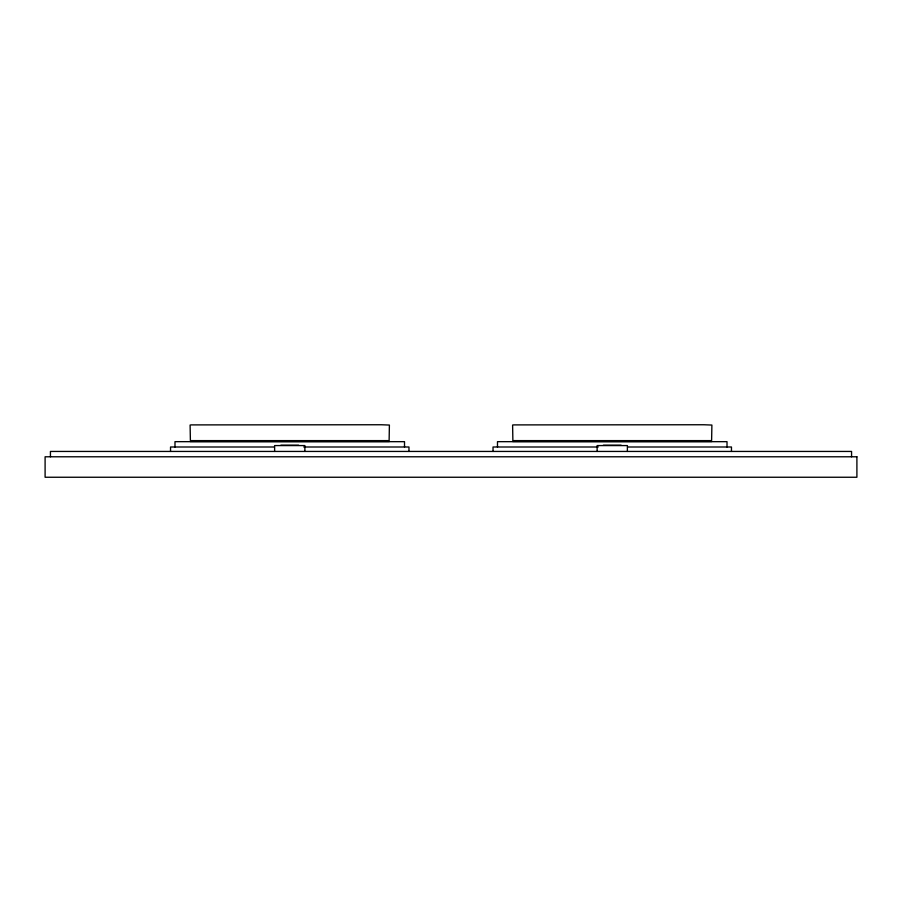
<?xml version="1.0" encoding="UTF-8"?>
<svg xmlns="http://www.w3.org/2000/svg" width="902" height="902" viewBox="0 0 902 902"><rect width="100%" height="100%" fill="white"/><g stroke="black" fill="none" stroke-linecap="round" stroke-linejoin="round"><path stroke-width="1.35" d="M389.123 440.548L389.393 425.056L381.388 424.752L191.19 424.898L190.108 425.056L190.39 440.548M711.61 440.548L711.892 425.056L703.876 424.752L513.678 424.898L512.607 425.056L512.877 440.548M388.322 440.616L191.19 440.616M710.81 440.616L513.678 440.616M190.108 441.484L389.393 441.484M512.607 441.484L711.892 441.484M280.86 445.216L298.652 445.216M603.348 445.216L621.14 445.216M274.298 446.997L170.534 446.997L170.534 451.44M303.794 446.997L408.967 446.997L408.967 451.44M598.206 446.997L493.033 446.997L493.033 451.44M627.702 446.997L731.466 446.997L731.466 451.44M851.567 456.784L851.567 451.44L50.433 451.44L50.433 456.784M727.012 446.997L727.012 441.664L497.487 441.664L497.487 446.997M627.375 451.44L627.375 445.577L597.124 445.577L597.124 451.44M404.513 446.997L404.513 441.664L174.988 441.664L174.988 446.997M304.876 451.44L304.876 445.577L274.625 445.577L274.625 451.44M856.9 456.784L45.1 456.784L45.1 477.248L856.9 477.248L856.9 456.784"/></g></svg>
